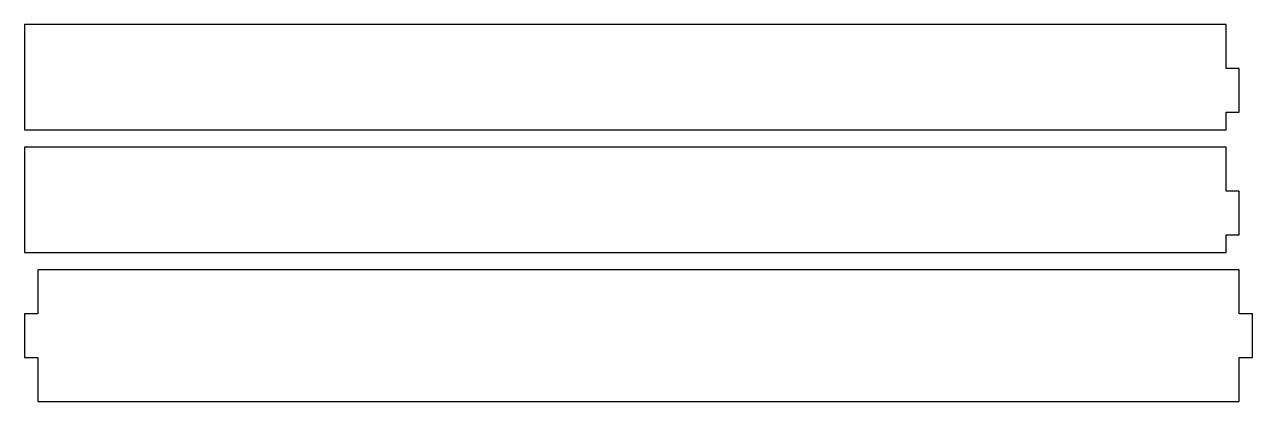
# Model space of a CAD drawing. Header units: millimetres. Extents: x 5 to 285, y 5 to 91.
import ezdxf

# ---------------------------------------------------------------- set-up
doc = ezdxf.new("R2010")
doc.units = ezdxf.units.MM
doc.layers.add('CUT', color=1, linetype='CONTINUOUS')

msp = doc.modelspace()

# ---------------------------------------------------------------- linework, layer by layer
at = {"layer": 'CUT', "color": 1}
for points in [[(279, 67), (279, 71), (282, 71), (282, 81), (279, 81), (279, 91), (5, 91), (5, 67)], [(279, 39), (279, 43), (282, 43), (282, 53), (279, 53), (279, 63), (5, 63), (5, 39)], [(282, 5), (282, 15), (285, 15), (285, 25), (282, 25), (282, 35), (8, 35), (8, 25), (5, 25), (5, 15), (8, 15), (8, 5)]]:
    msp.add_lwpolyline(points, close=True, dxfattribs=at)

doc.saveas('drawing.dxf')
